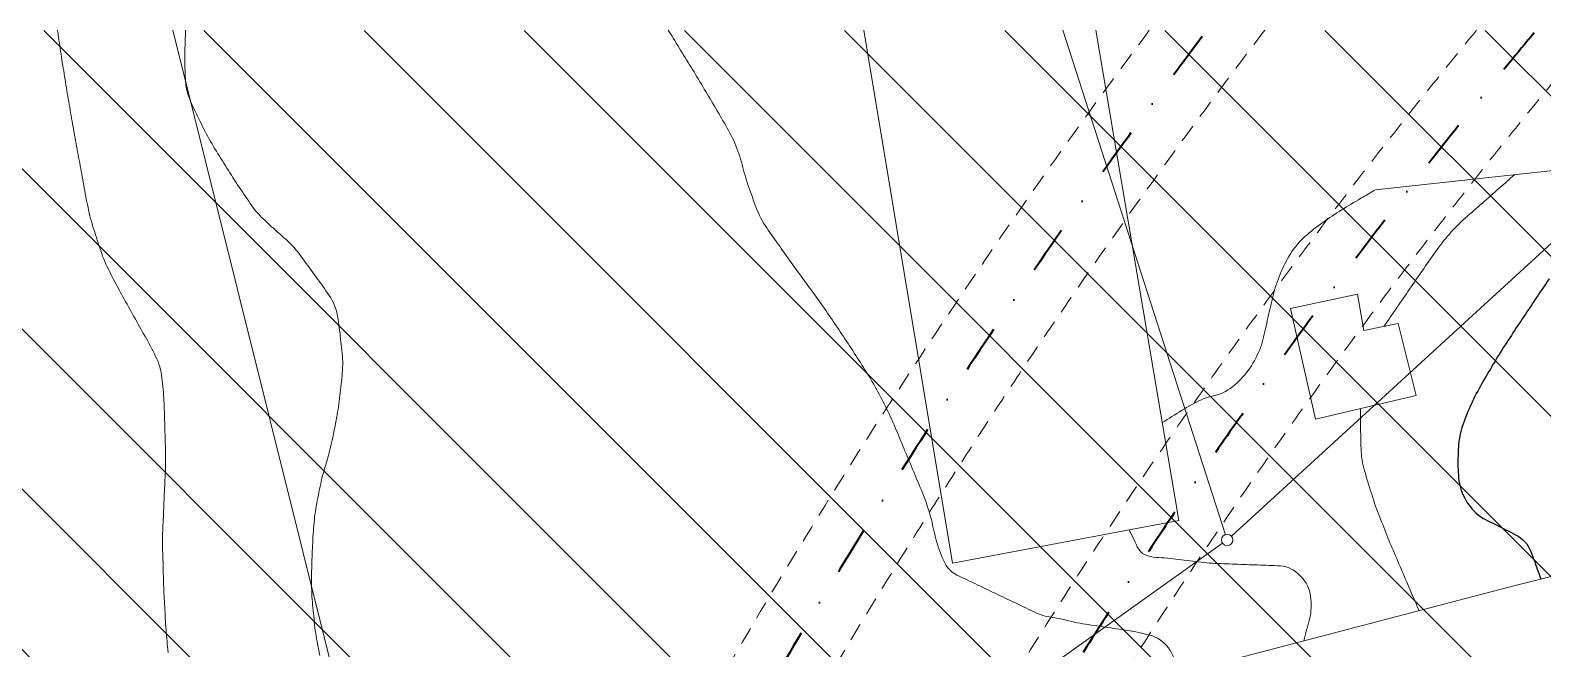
# Model space of a CAD drawing. Header units: centimetres. Extents: x -38353 to 28366, y -42745 to 17597.
# Drawn here: x -5152 to 4864, y 3090 to 7186 of the extents above; entities that cross this region are included whole.
import ezdxf

# ---------------------------------------------------------------- set-up
doc = ezdxf.new("R2010")
doc.units = ezdxf.units.CM
doc.header["$LTSCALE"] = 500
doc.linetypes.add('Dash dot', pattern=[1.5875, 0.635, -0.47625, 0, -0.47625])
doc.linetypes.add('Overhead', pattern=[0.396875, 0.238125, -0.15875])
for name, color, linetype, lineweight in [('2013_halihazir_BÖLGEPARKI_HİLAL_dwg-1', 9, 'Continuous', 9), ('A-DETL-2', 90, 'Dash dot', 35), ('A-DETL-GENF-2', 250, 'Continuous', 9), ('A-FLOR-OVHD', 1, 'Overhead', 9), ('A-FLOR-PATT-1', 8, 'Continuous', 9), ('A-WALL-PATT', 111, 'Continuous', 9), ('B_Betonzemin-1', 9, 'Continuous', 9), ('Egri_1m-1', 9, 'Continuous', 9), ('Egri_5m-1', 254, 'Continuous', 25), ('Egri_Ara-1', 9, 'Continuous', 9), ('Sinir_Ist_Duvari-1', 9, 'Continuous', 9), ('Sinir_Mulkiyet-1', 9, 'Continuous', 9), ('Yol_Sose-1', 9, 'Continuous', 9)]:
    doc.layers.add(name, color=color, linetype=linetype, lineweight=lineweight)
pattern_1 = [(334.462, (-4601.954, 6523.806), (10.77774, 22.55749), [])]

# ---------------------------------------------------------------- blocks, each defined once
blk = doc.blocks.new('2013_halihazir_BÖLGEPARKI_HİLAL_dwg-2116511-VAZİYET PLANI')
at = {"layer": 'B_Betonzemin-1', "flags": 128}
for points in [[(2275, 7055), (2825, 3809), (1325, 3526), (739, 7055)], [(4007, 5308), (3563, 5212), (3730, 4481), (4395, 4636), (4276, 5113), (4048, 5067), (4007, 5308)]]:
    blk.add_lwpolyline(points, dxfattribs=at)
at = {"layer": 'Egri_1m-1'}
for points in [[(-3754, 7055), (-3755, 7010), (-3757, 6965), (-3759, 6921)], [(-3759, 6921), (-3760, 6871), (-3758, 6821), (-3757, 6771)], [(-3757, 6771), (-3755, 6721), (-3753, 6670), (-3735, 6622)], [(-3735, 6622), (-3717, 6574), (-3696, 6531), (-3674, 6486)], [(-3674, 6486), (-3652, 6441), (-3631, 6395), (-3606, 6351)], [(-3606, 6351), (-3582, 6308), (-3556, 6265), (-3530, 6222)], [(-3530, 6222), (-3504, 6180), (-3477, 6137), (-3450, 6095)], [(-3450, 6095), (-3423, 6053), (-3395, 6012), (-3367, 5970)], [(-3367, 5970), (-3339, 5929), (-3313, 5886), (-3280, 5848)], [(3902, 5866), (3944, 5892), (3987, 5918), (4030, 5943)], [(4030, 5943), (4062, 5962), (4094, 5980), (4126, 5999)], [(-3280, 5848), (-3247, 5811), (-3209, 5778), (-3172, 5744)], [(3777, 5783), (3818, 5811), (3859, 5839), (3902, 5866)], [(-3172, 5744), (-3136, 5710), (-3097, 5679), (-3061, 5643)], [(3659, 5689), (3697, 5723), (3735, 5754), (3777, 5783)], [(-3061, 5643), (-3026, 5608), (-2995, 5568), (-2966, 5527)], [(3563, 5574), (3590, 5617), (3622, 5655), (3659, 5689)], [(-2966, 5527), (-2936, 5487), (-2907, 5446), (-2878, 5406)], [(3495, 5440), (3513, 5487), (3536, 5531), (3563, 5574)], [(3448, 5298), (3459, 5347), (3477, 5393), (3495, 5440)], [(-2878, 5406), (-2849, 5365), (-2820, 5325), (-2792, 5283)], [(-2792, 5283), (-2764, 5241), (-2752, 5190), (-2744, 5141)], [(3414, 5152), (3425, 5201), (3436, 5249), (3448, 5298)], [(-2744, 5141), (-2736, 5091), (-2730, 5042), (-2725, 4992)], [(3381, 5006), (3392, 5054), (3403, 5103), (3414, 5152)], [(-2725, 4992), (-2720, 4942), (-2712, 4892), (-2713, 4843)], [(3324, 4867), (3348, 4912), (3370, 4957), (3381, 5006)], [(-2713, 4843), (-2714, 4793), (-2720, 4743), (-2726, 4693)], [(3235, 4746), (3271, 4783), (3301, 4822), (3324, 4867)], [(3116, 4655), (3162, 4677), (3200, 4709), (3235, 4746)], [(-2726, 4693), (-2732, 4643), (-2737, 4594), (-2744, 4544)], [(2842, 4537), (2884, 4564), (2929, 4586), (2973, 4609)], [(2973, 4609), (3018, 4631), (3071, 4633), (3116, 4655)], [(-2744, 4544), (-2752, 4495), (-2761, 4446), (-2771, 4397)], [(2715, 4457), (2757, 4484), (2799, 4510), (2842, 4537)], [(-2771, 4397), (-2782, 4348), (-2793, 4299), (-2805, 4250)], [(-2805, 4250), (-2817, 4202), (-2834, 4155), (-2846, 4106)], [(-2846, 4106), (-2858, 4058), (-2869, 4009), (-2878, 3960)], [(-2878, 3960), (-2888, 3911), (-2896, 3861), (-2901, 3812)], [(-2901, 3812), (-2906, 3762), (-2910, 3712), (-2912, 3662)], [(2516, 3706), (2509, 3719), (2502, 3733), (2494, 3746)], [(2600, 3582), (2552, 3603), (2540, 3662), (2516, 3706)], [(2748, 3559), (2699, 3565), (2648, 3560), (2600, 3582)], [(2897, 3541), (2848, 3547), (2798, 3553), (2748, 3559)], [(3046, 3526), (2996, 3528), (2947, 3536), (2897, 3541)], [(3196, 3520), (3146, 3522), (3096, 3523), (3046, 3526)], [(3346, 3515), (3296, 3516), (3246, 3518), (3196, 3520)], [(3496, 3508), (3446, 3511), (3396, 3513), (3346, 3515)], [(3630, 3441), (3590, 3482), (3546, 3506), (3496, 3508)], [(3696, 3306), (3690, 3356), (3671, 3401), (3630, 3441)], [(-2919, 3362), (-2918, 3312), (-2914, 3262), (-2909, 3212)], [(3690, 3156), (3703, 3205), (3702, 3257), (3696, 3306)], [(-2909, 3212), (-2904, 3163), (-2899, 3113), (-2892, 3063)], [(3651, 3012), (3664, 3060), (3677, 3108), (3690, 3156)], [(-2892, 3063), (-2885, 3014), (-2875, 2965), (-2864, 2916)]]:
    blk.add_open_spline(points, degree=3, dxfattribs=at)
blk.add_open_spline([(-2912, 3662), (-2915, 3612), (-2917, 3562), (-2918, 3512), (-2920, 3462), (-2921, 3412), (-2919, 3362)], degree=3, knots=[0.84584181, 0.84584181, 0.84584181, 0.84584181, 0.85641483, 0.85641483, 0.85641483, 0.86698786, 0.86698786, 0.86698786, 0.86698786], dxfattribs=at)
at = {"layer": 'Egri_5m-1'}
for points in [[(5277, 5409), (5249, 5367), (5220, 5326), (5192, 5285)], [(5026, 5035), (4998, 4993), (4972, 4951), (4945, 4909)], [(4945, 4909), (4919, 4866), (4893, 4823), (4868, 4780)], [(4868, 4780), (4842, 4737), (4818, 4694), (4794, 4650)], [(4794, 4650), (4770, 4606), (4751, 4560), (4731, 4513)], [(4731, 4513), (4712, 4467), (4695, 4420), (4685, 4371)], [(4685, 4371), (4675, 4321), (4674, 4271), (4672, 4221)], [(4672, 4221), (4671, 4171), (4673, 4121), (4679, 4071)], [(4679, 4071), (4686, 4021), (4703, 3976), (4732, 3931)], [(4732, 3931), (4761, 3886), (4794, 3850), (4838, 3825)], [(4838, 3825), (4882, 3800), (4928, 3781), (4972, 3757)], [(4972, 3757), (5016, 3733), (5061, 3715), (5102, 3682)], [(5102, 3682), (5142, 3649), (5158, 3598), (5175, 3551)], [(5175, 3551), (5190, 3508), (5206, 3465), (5221, 3422)]]:
    blk.add_open_spline(points, degree=3, dxfattribs=at)
blk.add_open_spline([(5192, 5285), (5164, 5243), (5136, 5202), (5109, 5160), (5081, 5119), (5053, 5077), (5026, 5035)], degree=3, knots=[0.73750927, 0.73750927, 0.73750927, 0.73750927, 0.75511132, 0.75511132, 0.75511132, 0.77271338, 0.77271338, 0.77271338, 0.77271338], dxfattribs=at)
at = {"layer": 'Egri_Ara-1'}
for points, knots in [([(-4573, 6860), (-4580, 6910), (-4588, 6959), (-4595, 7009), (-4597, 7024), (-4600, 7039), (-4602, 7055)], [0.4268572, 0.4268572, 0.4268572, 0.4268572, 0.43780226, 0.43780226, 0.43780226, 0.44121403, 0.44121403, 0.44121403, 0.44121403]), ([(-524, 7003), (-498, 6960), (-472, 6917), (-446, 6875), (-420, 6832), (-393, 6790), (-367, 6747)], [0.56460148, 0.56460148, 0.56460148, 0.56460148, 0.57315605, 0.57315605, 0.57315605, 0.58171061, 0.58171061, 0.58171061, 0.58171061]), ([(-4524, 6564), (-4533, 6613), (-4541, 6663), (-4549, 6712), (-4557, 6761), (-4565, 6811), (-4573, 6860)], [0.40496709, 0.40496709, 0.40496709, 0.40496709, 0.41591215, 0.41591215, 0.41591215, 0.4268572, 0.4268572, 0.4268572, 0.4268572]), ([(-4418, 5974), (-4427, 6023), (-4436, 6072), (-4445, 6121), (-4454, 6170), (-4463, 6220), (-4472, 6269), (-4481, 6318), (-4490, 6367), (-4499, 6416)], [0.36118687, 0.36118687, 0.36118687, 0.36118687, 0.37213192, 0.37213192, 0.37213192, 0.38307698, 0.38307698, 0.38307698, 0.39402204, 0.39402204, 0.39402204, 0.39402204]), ([(4721, 5812), (4759, 5845), (4796, 5878), (4834, 5911), (4871, 5944), (4909, 5977), (4946, 6010), (4980, 6040), (5014, 6070), (5047, 6099)], [0.6743556, 0.6743556, 0.6743556, 0.6743556, 0.7867482, 0.7867482, 0.7867482, 0.8991408, 0.8991408, 0.8991408, 1, 1, 1, 1]), ([(4182, 5094), (4210, 5135), (4239, 5176), (4267, 5218), (4295, 5259), (4324, 5300), (4352, 5341), (4380, 5383), (4409, 5424), (4437, 5465)], [0, 0, 0, 0, 0.1123926, 0.1123926, 0.1123926, 0.2247852, 0.2247852, 0.2247852, 0.3371778, 0.3371778, 0.3371778, 0.3371778]), ([(-4013, 5012), (-4038, 5056), (-4062, 5099), (-4086, 5143), (-4111, 5187), (-4135, 5230), (-4160, 5274)], [0.28457147, 0.28457147, 0.28457147, 0.28457147, 0.29551653, 0.29551653, 0.29551653, 0.30646158, 0.30646158, 0.30646158, 0.30646158]), ([(1010, 4270), (1029, 4224), (1049, 4178), (1068, 4131), (1087, 4085), (1107, 4039), (1126, 3993)], [0.7442474, 0.7442474, 0.7442474, 0.7442474, 0.75280197, 0.75280197, 0.75280197, 0.76135654, 0.76135654, 0.76135654, 0.76135654]), ([(4415, 3212), (4395, 3258), (4375, 3304), (4355, 3350), (4336, 3396), (4316, 3442), (4296, 3488), (4277, 3534), (4257, 3580), (4237, 3626)], [0, 0, 0, 0, 0.10652, 0.10652, 0.10652, 0.21304, 0.21304, 0.21304, 0.31956, 0.31956, 0.31956, 0.31956]), ([(1353, 3448), (1399, 3427), (1444, 3405), (1489, 3384), (1534, 3362), (1579, 3341), (1624, 3319), (1669, 3298), (1714, 3276), (1760, 3255)], [0.79557481, 0.79557481, 0.79557481, 0.79557481, 0.80412938, 0.80412938, 0.80412938, 0.81268395, 0.81268395, 0.81268395, 0.82123851, 0.82123851, 0.82123851, 0.82123851]), ([(-3883, 3085), (-3887, 3135), (-3889, 3185), (-3892, 3235), (-3895, 3284), (-3898, 3334), (-3899, 3384)], [0.14228573, 0.14228573, 0.14228573, 0.14228573, 0.15323079, 0.15323079, 0.15323079, 0.16417585, 0.16417585, 0.16417585, 0.16417585])]:
    blk.add_open_spline(points, degree=3, knots=knots, dxfattribs=at)
for points in [[(-558, 7055), (-546, 7038), (-535, 7020), (-524, 7003)], [(-367, 6747), (-341, 6704), (-316, 6661), (-290, 6618)], [(-290, 6618), (-264, 6575), (-239, 6532), (-214, 6489)], [(-4499, 6416), (-4508, 6466), (-4516, 6515), (-4524, 6564)], [(-214, 6489), (-188, 6446), (-164, 6403), (-141, 6358)], [(-141, 6358), (-117, 6314), (-99, 6267), (-84, 6219)], [(-84, 6219), (-68, 6172), (-58, 6123), (-43, 6075)], [(-43, 6075), (-28, 6027), (-11, 5980), (6, 5933)], [(-4387, 5827), (-4399, 5876), (-4409, 5925), (-4418, 5974)], [(6, 5933), (24, 5886), (39, 5839), (65, 5795)], [(-4344, 5683), (-4359, 5731), (-4376, 5778), (-4387, 5827)], [(4616, 5706), (4649, 5744), (4684, 5779), (4721, 5812)], [(65, 5795), (90, 5752), (119, 5711), (148, 5670)], [(-4296, 5541), (-4315, 5588), (-4329, 5635), (-4344, 5683)], [(148, 5670), (177, 5630), (206, 5589), (235, 5548)], [(4523, 5588), (4552, 5629), (4582, 5668), (4616, 5706)], [(-4230, 5406), (-4254, 5450), (-4277, 5495), (-4296, 5541)], [(235, 5548), (264, 5508), (293, 5467), (323, 5426)], [(4437, 5465), (4465, 5506), (4494, 5547), (4523, 5588)], [(323, 5426), (352, 5386), (381, 5346), (411, 5305)], [(-4160, 5274), (-4184, 5318), (-4207, 5362), (-4230, 5406)], [(411, 5305), (440, 5265), (470, 5224), (498, 5183)], [(498, 5183), (526, 5142), (554, 5100), (582, 5059)], [(-3944, 4879), (-3965, 4925), (-3989, 4968), (-4013, 5012)], [(582, 5059), (609, 5017), (637, 4975), (664, 4934)], [(664, 4934), (692, 4892), (718, 4849), (745, 4807)], [(-3909, 4733), (-3914, 4783), (-3922, 4833), (-3944, 4879)], [(-3896, 4584), (-3898, 4634), (-3903, 4683), (-3909, 4733)], [(745, 4807), (772, 4765), (797, 4722), (822, 4678)], [(822, 4678), (847, 4635), (870, 4590), (891, 4545)], [(-3891, 4434), (-3893, 4484), (-3894, 4534), (-3896, 4584)], [(891, 4545), (913, 4500), (934, 4455), (953, 4408)], [(4026, 4492), (4026, 4511), (4026, 4530), (4026, 4550)], [(-3887, 4284), (-3888, 4334), (-3890, 4384), (-3891, 4434)], [(953, 4408), (972, 4362), (991, 4316), (1010, 4270)], [(4029, 4342), (4028, 4392), (4027, 4442), (4026, 4492)], [(4041, 4192), (4030, 4241), (4030, 4292), (4029, 4342)], [(-3887, 4134), (-3885, 4184), (-3886, 4234), (-3887, 4284)], [(-3895, 3984), (-3892, 4034), (-3890, 4084), (-3887, 4134)], [(4081, 4048), (4066, 4095), (4051, 4143), (4041, 4192)], [(4127, 3905), (4110, 3952), (4096, 4000), (4081, 4048)], [(-3901, 3834), (-3899, 3884), (-3897, 3934), (-3895, 3984)], [(1126, 3993), (1145, 3947), (1161, 3899), (1175, 3851)], [(-3906, 3684), (-3906, 3734), (-3903, 3784), (-3901, 3834)], [(1175, 3851), (1190, 3804), (1198, 3754), (1210, 3706)], [(4181, 3765), (4162, 3811), (4144, 3858), (4127, 3905)], [(4237, 3626), (4217, 3672), (4199, 3718), (4181, 3765)], [(-3903, 3534), (-3905, 3584), (-3907, 3634), (-3906, 3684)], [(1210, 3706), (1223, 3657), (1237, 3610), (1257, 3563)], [(-3899, 3384), (-3901, 3434), (-3902, 3484), (-3903, 3534)], [(1257, 3563), (1276, 3516), (1308, 3470), (1353, 3448)], [(1760, 3255), (1805, 3233), (1849, 3210), (1895, 3190)], [(1895, 3190), (1942, 3171), (1993, 3168), (2041, 3157)], [(2041, 3157), (2090, 3146), (2139, 3133), (2188, 3125)], [(2188, 3125), (2237, 3117), (2287, 3111), (2336, 3103)], [(-3870, 2935), (-3874, 2985), (-3879, 3035), (-3883, 3085)], [(2336, 3103), (2386, 3096), (2435, 3088), (2485, 3081)], [(2485, 3081), (2534, 3073), (2583, 3063), (2631, 3050)], [(2631, 3050), (2680, 3037), (2723, 3009), (2755, 2965)], [(2755, 2965), (2788, 2922), (2800, 2875), (2811, 2826)]]:
    blk.add_open_spline(points, degree=3, dxfattribs=at)
at = {"layer": 'Sinir_Ist_Duvari-1', "flags": 128}
blk.add_lwpolyline([(4126, 5999), (5568, 6156), (5452, 7055)], dxfattribs=at)
at = {"layer": 'Sinir_Mulkiyet-1'}
for p, q in [((-2339, 1049), (-3838, 7055)), ((-3838, 7055), (-2339, 1049)), ((3172, 3705), (6829, 7055)), ((6829, 7055), (3172, 3705)), ((3114, 3658), (-1146, 627)), ((-1146, 627), (3114, 3658))]:
    blk.add_line(p, q, dxfattribs=at)
at = {"layer": 'Sinir_Mulkiyet-1', "flags": 128}
blk.add_lwpolyline([(2056, 7055), (3133, 3715)], close=True, dxfattribs=at)
at = {"layer": 'Sinir_Mulkiyet-1'}
blk.add_circle((3144, 3680), 37.5, dxfattribs=at)
blk.add_circle((3144, 3680), 37.5, dxfattribs=at)
at = {"layer": 'Yol_Sose-1', "flags": 128}
blk.add_lwpolyline([(2811, 2791), (5043, 3377), (6018, 3622), (6803, 3854), (7540, 4041), (8433, 4184), (9521, 4344), (10854, 4496), (11063, 4514)], dxfattribs=at)

msp = doc.modelspace()

# ---------------------------------------------------------------- hatches: boundary and pattern name
at = {"layer": 'A-DETL-GENF-2'}
h = msp.add_hatch(dxfattribs=at)
h.set_pattern_fill('FP_9', color=256, style=0, pattern_type=2)
h.set_pattern_definition([(135, (0, 0), (-530.33, -530.33), [])])
h.paths.add_polyline_path([(-16809.2, -33720.1), (6957.1, -33720.1), (9800.7, -23462.5), (9813.1, -23415.5), (9824.3, -23368.2), (9834.3, -23320.6), (9843, -23272.7), (9850.6, -23224.7), (9857.1, -23174.2), (9861.9, -23128), (9865.7, -23079.6), (9868.3, -23031), (9869.6, -22982.4), (9869.7, -22933.7), (9868.5, -22885.1), (9866.1, -22836.5), (9862.4, -22788), (9857.5, -22739.6), (9851.4, -22691.4), (9844.1, -22643.3), (9835.5, -22595.4), (9825.6, -22547.8), (9814.6, -22500.4), (9802.4, -22453.3), (9788.9, -22406.6), (9774.3, -22360.2), (9758.5, -22314.2), (9741.5, -22268.6), (9719.9, -22215.4), (9704, -22178.8), (9683.6, -22134.7), (9662, -22091.1), (9639.4, -22048), (9615.6, -22005.6), (9590.8, -21963.8), (9564.9, -21922.6), (9537.9, -21882.1), (9509.9, -21842.3), (9480.9, -21803.3), (9451, -21765), (9420, -21727.4), (9388.1, -21690.7), (9355.3, -21654.8), (9321.6, -21619.8), (9286.9, -21585.6), (9251.4, -21552.3), (9215.1, -21520), (9178, -21488.6), (9140, -21458.1), (9101.3, -21428.7), (9061.9, -21400.2), (9021.7, -21372.8), (8980.9, -21346.3), (8939.4, -21321), (8897.2, -21296.7), (8854.5, -21273.5), (8811.2, -21251.4), (8767.3, -21230.4), (8722.9, -21210.6), (8678, -21191.9), (8632.6, -21174.3), (8586.8, -21157.9), (8540.6, -21142.7), (8494, -21128.7), (1125.5, -19013.6), (-6284.2, -18174.3), (-9734, -27936.9), (-12091.2, -27103.9), (-8278.3, -16314.2), (-12804.4, -15015), (-12841.4, -15005), (-12878.8, -14996.2), (-12916.4, -14988.6), (-12954.2, -14982.2), (-12992.2, -14977), (-13030.4, -14973), (-13068.6, -14970.3), (-13107, -14968.7), (-13145.3, -14968.5), (-13183.7, -14969.4), (-13222, -14971.5), (-13260.2, -14974.9), (-13316.2, -14982.3), (-13336.2, -14985.3), (-13373.9, -14992.3), (-13411.4, -15000.6), (-13448.6, -15010), (-13499.2, -15025), (-13522, -15032.4), (-13558.1, -15045.3), (-13593.8, -15059.4), (-13629, -15074.6), (-13663.7, -15090.9), (-13697.9, -15108.4), (-13731.5, -15126.9), (-13764.5, -15146.5), (-13796.8, -15167.1), (-13828.5, -15188.8), (-13859.5, -15211.4), (-13889.7, -15235.1), (-13919.2, -15259.7), (-13947.8, -15285.2), (-13975.6, -15311.6), (-14007.9, -15344.6), (-14028.7, -15367), (-14053.8, -15396), (-14078, -15425.8), (-14101.3, -15456.3), (-14123.6, -15487.5), (-14144.8, -15519.4), (-14165.1, -15552), (-14184.2, -15585.3), (-14202.4, -15619.1), (-14219.4, -15653.5), (-14235.3, -15688.4), (-14250.1, -15723.8), (-14263.7, -15759.7), (-14276.2, -15795.9), (-14287.5, -15832.6), (-14297.7, -15869.6), (-18887.1, -33720.1), (-17637.4, -33720.1)], flags=0)
h.paths.add_polyline_path([(10359.5, -16982.5), (10403, -16980.4), (10446.4, -16977), (10489.8, -16972.4), (10532.9, -16966.6), (10575.9, -16959.4), (10618.7, -16951.1), (10661.2, -16941.5), (10693.8, -16933.1), (10693.8, 7185.4), (-9926.1, 7185.4), (-12457.6, -8798), (-12464.4, -8844.6), (-12469.9, -8891.4), (-12475.2, -8953.1), (-12477.3, -8985.4), (-12479.1, -9033), (-12479.7, -9079.6), (-12479, -9126.8), (-12477.1, -9173.9), (-12474, -9220.9), (-12469, -9272.7), (-12464, -9314.6), (-12457.1, -9361.3), (-12449, -9407.7), (-12439.8, -9453.9), (-12429.3, -9499.9), (-12417.5, -9545.5), (-12404.2, -9592.3), (-12390.5, -9635.8), (-12370.9, -9692), (-12358.8, -9724.6), (-12341.2, -9768.3), (-12322.5, -9811.6), (-12302.6, -9854.3), (-12281.6, -9896.5), (-12259.5, -9938.1), (-12236.3, -9979.2), (-12212, -10019.6), (-12178.4, -10071.6), (-12160.3, -10098.4), (-12133, -10136.8), (-12104.6, -10174.4), (-12075.2, -10211.3), (-12044.9, -10247.4), (-12013.6, -10282.7), (-11981.5, -10317.1), (-11948.4, -10350.7), (-11914.4, -10383.4), (-11879.6, -10415.2), (-11844, -10446.1), (-11807.6, -10476), (-11770.4, -10504.9), (-11732.5, -10532.9), (-11693.8, -10559.8), (-11654.4, -10585.8), (-11614.4, -10610.7), (-11573.7, -10634.5), (-11532.4, -10657.2), (-11490.5, -10678.8), (-11448.1, -10699.4), (-11405.2, -10718.8), (-11361.7, -10737.1), (-11317.8, -10754.2), (-11273.4, -10770.1), (-11228.7, -10784.9), (-11183.6, -10798.5), (-6776.3, -12063.6), (-5709, -9043.4), (-3351.9, -9876.4), (-4369, -12754.7), (4644, -15341.8)], flags=0)
h.paths.add_polyline_path([(2616.9, -4414.8), (-6246, -1282.8), (-5079.8, 2017.2), (3783.1, -1114.8), (2889.6, -3643.1)], flags=0)
at = {"layer": 'A-FLOR-PATT-1'}
h = msp.add_hatch(dxfattribs=at)
h.set_pattern_fill('FP_10', color=256, style=0, pattern_type=2)
h.set_pattern_definition(pattern_1)
h.paths.add_polyline_path([(-3228.3, 4335), (-3228.3, 4335), (-3228.3, 4335)], flags=0)
at = {"layer": 'A-WALL-PATT'}
h = msp.add_hatch(dxfattribs=at)
h.set_pattern_fill('FP_10', color=256, style=0, pattern_type=2)
h.set_pattern_definition(pattern_1)
h.paths.add_polyline_path([(-1683.3, 4350), (-1683.3, 4350), (-1683.3, 4350)], flags=0)

# ---------------------------------------------------------------- linework, layer by layer
at = {"layer": 'A-DETL-2'}
for centre, radius, start, end in [((37967.4, -19488.8), 44266.9, 143.01188, 152.83334), ((34908.8, -17879.2), 39159.9, 140.23319, 152.55857)]:
    msp.add_arc(centre, radius, start, end, dxfattribs=at)
at = {"layer": 'A-FLOR-OVHD'}
for centre, radius, start, end in [((37967.4, -19488.8), 44571.9, 143.23998, 152.88635), ((37967.4, -19488.8), 43961.9, 142.64404, 152.7795), ((34908.8, -17879.2), 39464.9, 140.57056, 152.62046), ((34908.8, -17879.2), 38854.9, 139.82702, 152.4954)]:
    msp.add_arc(centre, radius, start, end, dxfattribs=at)

# ---------------------------------------------------------------- block references
at = {"layer": '2013_halihazir_BÖLGEPARKI_HİLAL_dwg-1'}
msp.add_blockref('2013_halihazir_BÖLGEPARKI_HİLAL_dwg-2116511-VAZİYET PLANI', (-369.7, 130.6), dxfattribs=at)

doc.saveas('drawing.dxf')
